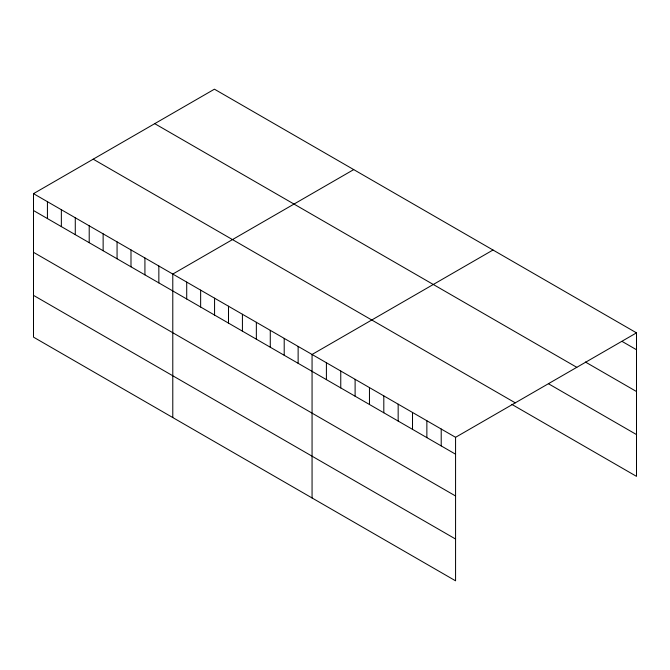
<?xml version="1.0" encoding="UTF-8"?>
<svg xmlns="http://www.w3.org/2000/svg" width="670" height="670" viewBox="0 0 670 670"><rect width="100%" height="100%" fill="white"/><g stroke="black" fill="none" stroke-linecap="round" stroke-linejoin="round"><path stroke-width="1" d="M33.5 193.647L455.567 437.317L455.567 580.815L33.5 337.144L33.5 193.647L214.434 89.185L636.5 332.856L636.5 476.353L511.83 404.378M353.718 169.594L172.785 274.055L172.785 417.552M493.003 250.01L312.061 354.472L312.061 497.969M455.567 437.317L636.5 332.856M622.154 341.457L636.5 349.74M585.379 362.009L636.5 391.523M154.728 123.657L576.795 367.328M548.604 383.826L636.5 434.57M93.205 159.175L515.272 402.846M33.5 210.531L455.567 454.201M33.5 252.314L455.567 495.984M33.5 295.361L455.567 539.032M441.212 429.034L441.212 445.919M426.865 420.752L426.865 437.636M412.511 412.469L412.511 429.353M398.164 404.178L398.164 421.062M383.81 395.895L383.81 412.779M369.463 387.612L369.463 404.496M355.108 379.329L355.108 396.213M340.762 371.038L340.762 387.922M326.407 362.755L326.407 379.639M298.133 346.432L298.133 363.316M284.206 338.392L284.206 355.267M270.278 330.352L270.278 347.228M256.35 322.303L256.35 339.188M242.423 314.264L242.423 331.147M228.495 306.224L228.495 323.108M214.567 298.184L214.567 315.067M200.64 290.144L200.64 307.028M186.712 282.103L186.712 298.979M158.849 266.015L158.849 282.899M144.921 257.975L144.921 274.859M130.993 249.935L130.993 266.819M117.066 241.895L117.066 258.779M103.138 233.855L103.138 250.731M89.21 225.807L89.21 242.691M75.283 217.767L75.283 234.651M61.355 209.727L61.355 226.611M47.428 201.687L47.428 218.571"/></g></svg>
